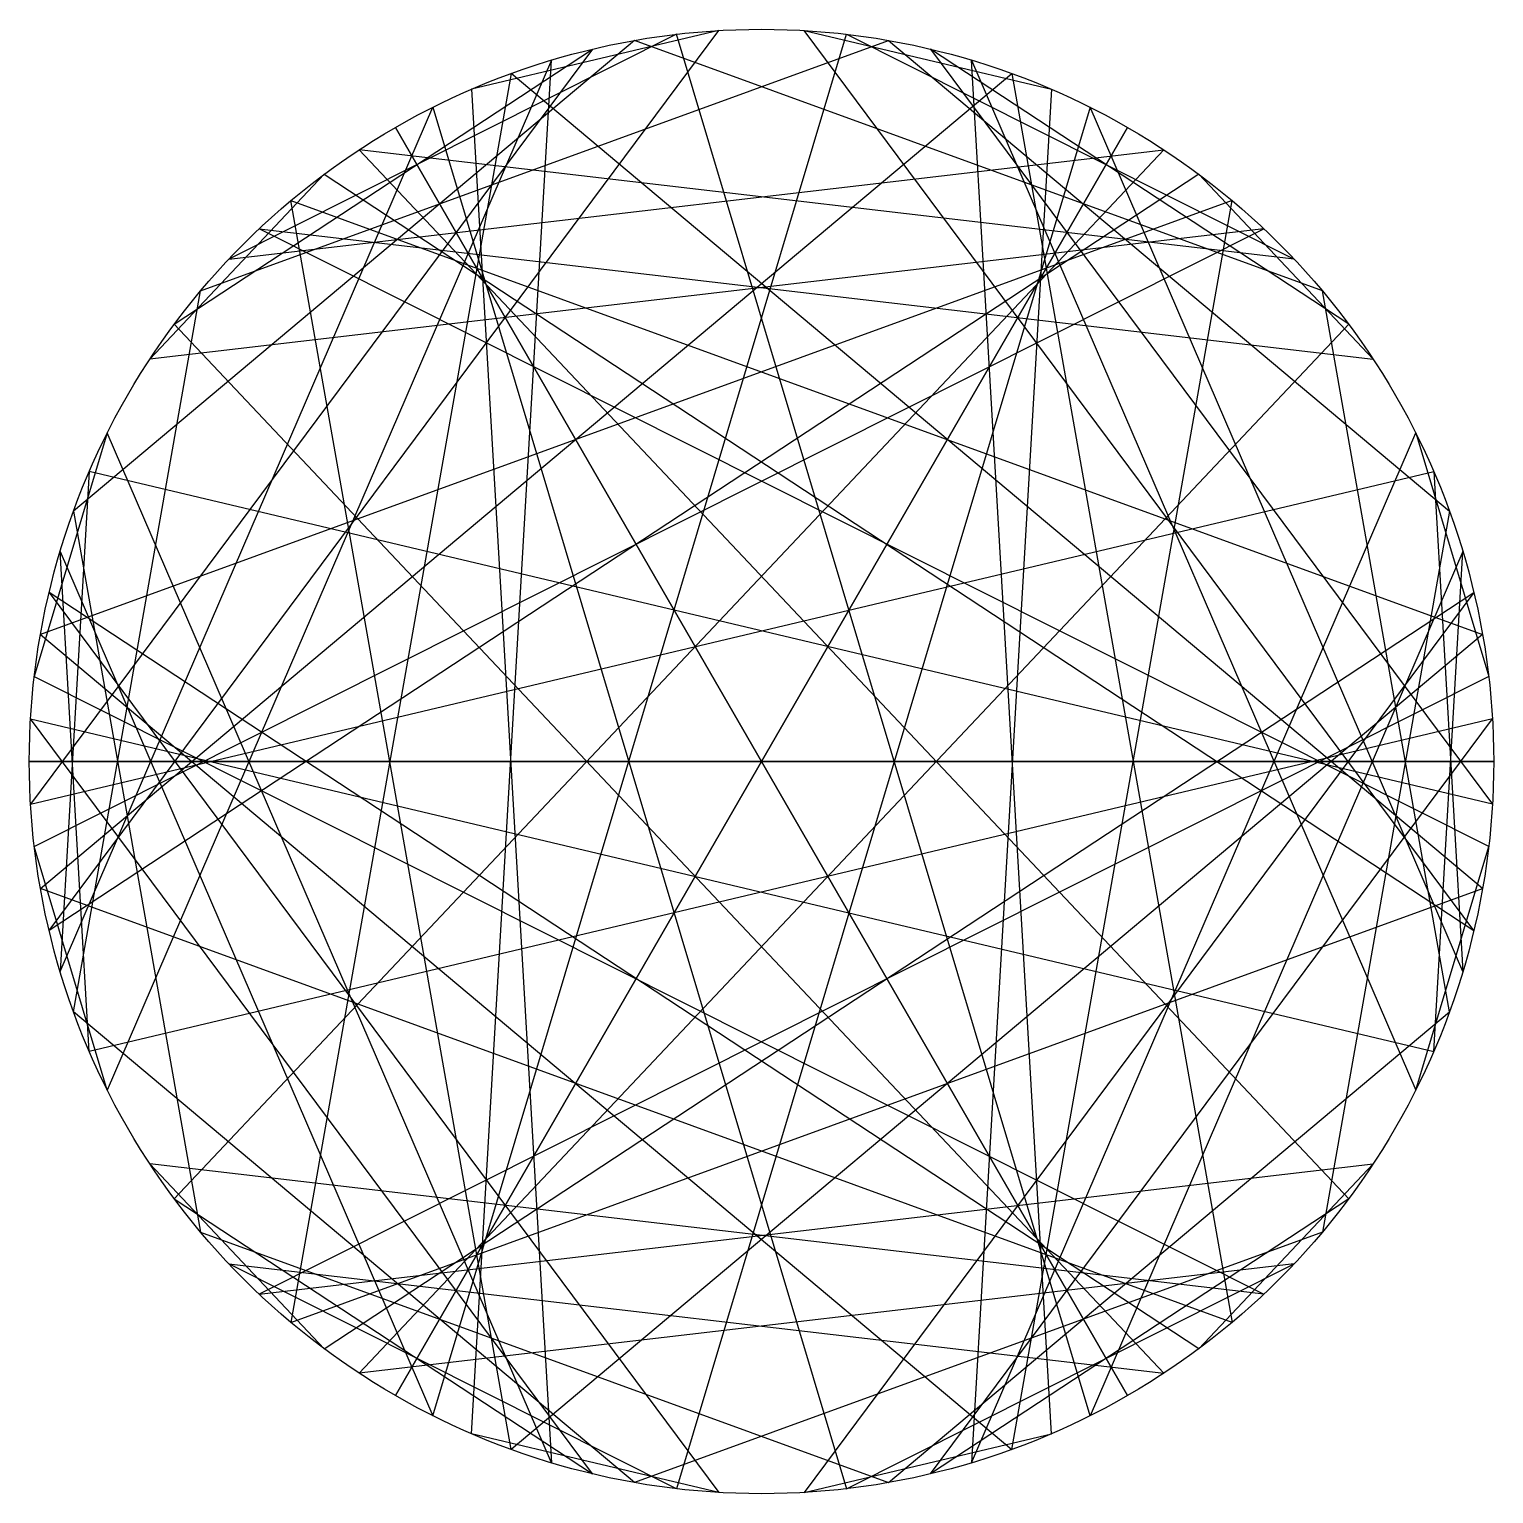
# Model space of a CAD drawing. Header units: inches. Extents: x 0 to 12, y 0 to 12.
import ezdxf

# ---------------------------------------------------------------- set-up
doc = ezdxf.new("R2010")
doc.units = ezdxf.units.IN
doc.header["$MEASUREMENT"] = 0
doc.layers.add('CUT', color=7, linetype='CONTINUOUS')

msp = doc.modelspace()

# ---------------------------------------------------------------- linework, layer by layer
at = {"layer": 'CUT'}
msp.add_lwpolyline([(6, 12), (6.1047, 11.9991), (6.2094, 11.9963), (6.314, 11.9918), (6.4185, 11.9854), (6.5229, 11.9772), (6.6272, 11.9671), (6.7312, 11.9553), (6.835, 11.9416), (6.9386, 11.9261), (7.0419, 11.9088), (7.1449, 11.8898), (7.2475, 11.8689), (7.3497, 11.8462), (7.4515, 11.8218), (7.5529, 11.7956), (7.6538, 11.7676), (7.7542, 11.7378), (7.8541, 11.7063), (7.9534, 11.6731), (8.0521, 11.6382), (8.1502, 11.6015), (8.2476, 11.5631), (8.3444, 11.523), (8.4404, 11.4813), (8.5357, 11.4378), (8.6302, 11.3928), (8.7239, 11.346), (8.8168, 11.2977), (8.9089, 11.2477), (9, 11.1962), (9.0902, 11.143), (9.1795, 11.0883), (9.2678, 11.032), (9.3552, 10.9742), (9.4415, 10.9149), (9.5267, 10.8541), (9.6109, 10.7918), (9.694, 10.7281), (9.7759, 10.6629), (9.8567, 10.5963), (9.9364, 10.5283), (10.0148, 10.4589), (10.092, 10.3881), (10.168, 10.316), (10.2426, 10.2426), (10.316, 10.168), (10.3881, 10.092), (10.4589, 10.0148), (10.5283, 9.9364), (10.5963, 9.8567), (10.6629, 9.7759), (10.7281, 9.694), (10.7918, 9.6109), (10.8541, 9.5267), (10.9149, 9.4415), (10.9742, 9.3552), (11.032, 9.2678), (11.0883, 9.1795), (11.143, 9.0902), (11.1962, 9), (11.2477, 8.9089), (11.2977, 8.8168), (11.346, 8.7239), (11.3928, 8.6302), (11.4378, 8.5357), (11.4813, 8.4404), (11.523, 8.3444), (11.5631, 8.2476), (11.6015, 8.1502), (11.6382, 8.0521), (11.6731, 7.9534), (11.7063, 7.8541), (11.7378, 7.7542), (11.7676, 7.6538), (11.7956, 7.5529), (11.8218, 7.4515), (11.8462, 7.3497), (11.8689, 7.2475), (11.8898, 7.1449), (11.9088, 7.0419), (11.9261, 6.9386), (11.9416, 6.835), (11.9553, 6.7312), (11.9671, 6.6272), (11.9772, 6.5229), (11.9854, 6.4185), (11.9918, 6.314), (11.9963, 6.2094), (11.9991, 6.1047), (12, 6), (11.9991, 5.8953), (11.9963, 5.7906), (11.9918, 5.686), (11.9854, 5.5815), (11.9772, 5.4771), (11.9671, 5.3728), (11.9553, 5.2688), (11.9416, 5.165), (11.9261, 5.0614), (11.9088, 4.9581), (11.8898, 4.8551), (11.8689, 4.7525), (11.8462, 4.6503), (11.8218, 4.5485), (11.7956, 4.4471), (11.7676, 4.3462), (11.7378, 4.2458), (11.7063, 4.1459), (11.6731, 4.0466), (11.6382, 3.9479), (11.6015, 3.8498), (11.5631, 3.7524), (11.523, 3.6556), (11.4813, 3.5596), (11.4378, 3.4643), (11.3928, 3.3698), (11.346, 3.2761), (11.2977, 3.1832), (11.2477, 3.0911), (11.1962, 3), (11.143, 2.9098), (11.0883, 2.8205), (11.032, 2.7322), (10.9742, 2.6448), (10.9149, 2.5585), (10.8541, 2.4733), (10.7918, 2.3891), (10.7281, 2.306), (10.6629, 2.2241), (10.5963, 2.1433), (10.5283, 2.0636), (10.4589, 1.9852), (10.3881, 1.908), (10.316, 1.832), (10.2426, 1.7574), (10.168, 1.684), (10.092, 1.6119), (10.0148, 1.5411), (9.9364, 1.4717), (9.8567, 1.4037), (9.7759, 1.3371), (9.694, 1.2719), (9.6109, 1.2082), (9.5267, 1.1459), (9.4415, 1.0851), (9.3552, 1.0258), (9.2678, 0.968), (9.1795, 0.9117), (9.0902, 0.857), (9, 0.8038), (8.9089, 0.7523), (8.8168, 0.7023), (8.7239, 0.654), (8.6302, 0.6072), (8.5357, 0.5622), (8.4404, 0.5187), (8.3444, 0.477), (8.2476, 0.4369), (8.1502, 0.3985), (8.0521, 0.3618), (7.9534, 0.3269), (7.8541, 0.2937), (7.7542, 0.2622), (7.6538, 0.2324), (7.5529, 0.2044), (7.4515, 0.1782), (7.3497, 0.1538), (7.2475, 0.1311), (7.1449, 0.1102), (7.0419, 0.0912), (6.9386, 0.0739), (6.835, 0.0584), (6.7312, 0.0447), (6.6272, 0.0329), (6.5229, 0.0228), (6.4185, 0.0146), (6.314, 0.0082), (6.2094, 0.0037), (6.1047, 0.0009), (6, 0), (5.8953, 0.0009), (5.7906, 0.0037), (5.686, 0.0082), (5.5815, 0.0146), (5.4771, 0.0228), (5.3728, 0.0329), (5.2688, 0.0447), (5.165, 0.0584), (5.0614, 0.0739), (4.9581, 0.0912), (4.8551, 0.1102), (4.7525, 0.1311), (4.6503, 0.1538), (4.5485, 0.1782), (4.4471, 0.2044), (4.3462, 0.2324), (4.2458, 0.2622), (4.1459, 0.2937), (4.0466, 0.3269), (3.9479, 0.3618), (3.8498, 0.3985), (3.7524, 0.4369), (3.6556, 0.477), (3.5596, 0.5187), (3.4643, 0.5622), (3.3698, 0.6072), (3.2761, 0.654), (3.1832, 0.7023), (3.0911, 0.7523), (3, 0.8038), (2.9098, 0.857), (2.8205, 0.9117), (2.7322, 0.968), (2.6448, 1.0258), (2.5585, 1.0851), (2.4733, 1.1459), (2.3891, 1.2082), (2.306, 1.2719), (2.2241, 1.3371), (2.1433, 1.4037), (2.0636, 1.4717), (1.9852, 1.5411), (1.908, 1.6119), (1.832, 1.684), (1.7574, 1.7574), (1.684, 1.832), (1.6119, 1.908), (1.5411, 1.9852), (1.4717, 2.0636), (1.4037, 2.1433), (1.3371, 2.2241), (1.2719, 2.306), (1.2082, 2.3891), (1.1459, 2.4733), (1.0851, 2.5585), (1.0258, 2.6448), (0.968, 2.7322), (0.9117, 2.8205), (0.857, 2.9098), (0.8038, 3), (0.7523, 3.0911), (0.7023, 3.1832), (0.654, 3.2761), (0.6072, 3.3698), (0.5622, 3.4643), (0.5187, 3.5596), (0.477, 3.6556), (0.4369, 3.7524), (0.3985, 3.8498), (0.3618, 3.9479), (0.3269, 4.0466), (0.2937, 4.1459), (0.2622, 4.2458), (0.2324, 4.3462), (0.2044, 4.4471), (0.1782, 4.5485), (0.1538, 4.6503), (0.1311, 4.7525), (0.1102, 4.8551), (0.0912, 4.9581), (0.0739, 5.0614), (0.0584, 5.165), (0.0447, 5.2688), (0.0329, 5.3728), (0.0228, 5.4771), (0.0146, 5.5815), (0.0082, 5.686), (0.0037, 5.7906), (0.0009, 5.8953), (0, 6), (0.0009, 6.1047), (0.0037, 6.2094), (0.0082, 6.314), (0.0146, 6.4185), (0.0228, 6.5229), (0.0329, 6.6272), (0.0447, 6.7312), (0.0584, 6.835), (0.0739, 6.9386), (0.0912, 7.0419), (0.1102, 7.1449), (0.1311, 7.2475), (0.1538, 7.3497), (0.1782, 7.4515), (0.2044, 7.5529), (0.2324, 7.6538), (0.2622, 7.7542), (0.2937, 7.8541), (0.3269, 7.9534), (0.3618, 8.0521), (0.3985, 8.1502), (0.4369, 8.2476), (0.477, 8.3444), (0.5187, 8.4404), (0.5622, 8.5357), (0.6072, 8.6302), (0.654, 8.7239), (0.7023, 8.8168), (0.7523, 8.9089), (0.8038, 9), (0.857, 9.0902), (0.9117, 9.1795), (0.968, 9.2678), (1.0258, 9.3552), (1.0851, 9.4415), (1.1459, 9.5267), (1.2082, 9.6109), (1.2719, 9.694), (1.3371, 9.7759), (1.4037, 9.8567), (1.4717, 9.9364), (1.5411, 10.0148), (1.6119, 10.092), (1.684, 10.168), (1.7574, 10.2426), (1.832, 10.316), (1.908, 10.3881), (1.9852, 10.4589), (2.0636, 10.5283), (2.1433, 10.5963), (2.2241, 10.6629), (2.306, 10.7281), (2.3891, 10.7918), (2.4733, 10.8541), (2.5585, 10.9149), (2.6448, 10.9742), (2.7322, 11.032), (2.8205, 11.0883), (2.9098, 11.143), (3, 11.1962), (3.0911, 11.2477), (3.1832, 11.2977), (3.2761, 11.346), (3.3698, 11.3928), (3.4643, 11.4378), (3.5596, 11.4813), (3.6556, 11.523), (3.7524, 11.5631), (3.8498, 11.6015), (3.9479, 11.6382), (4.0466, 11.6731), (4.1459, 11.7063), (4.2458, 11.7378), (4.3462, 11.7676), (4.4471, 11.7956), (4.5485, 11.8218), (4.6503, 11.8462), (4.7525, 11.8689), (4.8551, 11.8898), (4.9581, 11.9088), (5.0614, 11.9261), (5.165, 11.9416), (5.2688, 11.9553), (5.3728, 11.9671), (5.4771, 11.9772), (5.5815, 11.9854), (5.686, 11.9918), (5.7906, 11.9963), (5.8953, 11.9991)], close=True, dxfattribs=at)
for points in [[(0.1617, 4.6163), (5.6511, 11.9898)], [(4.9581, 11.9088), (0.3618, 8.0521)], [(1.4037, 9.8567), (7.0419, 11.9088)], [(5.3034, 11.9594), (1.6358, 10.1174)], [(3.3072, 0.6382), (6.6966, 11.9594)], [(5.6511, 11.9898), (3.6235, 11.5093)], [(10.5963, 9.8567), (4.9581, 11.9088)], [(8.6928, 0.6382), (5.3034, 11.9594)], [(6.3489, 11.9898), (8.3765, 11.5093)], [(11.8383, 4.6163), (6.3489, 11.9898)], [(6.6966, 11.9594), (10.3642, 10.1174)], [(7.0419, 11.9088), (11.6382, 8.0521)], [(4.6163, 11.8383), (0.0102, 5.6511)], [(1.1873, 9.583), (4.6163, 11.8383)], [(7.3837, 11.8383), (11.9898, 5.6511)], [(10.8127, 9.583), (7.3837, 11.8383)], [(4.2792, 11.7479), (0.6382, 3.3072)], [(3.6235, 0.4907), (4.2792, 11.7479)], [(7.7208, 11.7479), (11.3618, 3.3072)], [(8.3765, 0.4907), (7.7208, 11.7479)], [(0.0912, 4.9581), (8.0521, 11.6382)], [(3.9479, 11.6382), (2.1433, 1.4037)], [(11.9088, 4.9581), (3.9479, 11.6382)], [(8.0521, 11.6382), (9.8567, 1.4037)], [(3.6235, 11.5093), (4.2792, 0.2521)], [(8.3765, 11.5093), (7.7208, 0.2521)], [(0.2521, 4.2792), (3.3072, 11.3618)], [(3.3072, 11.3618), (6.6966, 0.0406)], [(8.6928, 11.3618), (5.3034, 0.0406)], [(11.7479, 4.2792), (8.6928, 11.3618)], [(9, 11.1962), (3, 0.8038)], [(9, 0.8038), (3, 11.1962)], [(3, 0.8038), (9, 11.1962)], [(3, 11.1962), (9, 0.8038)], [(9.2971, 11.0129), (1.1873, 2.417)], [(1.6358, 10.1174), (9.2971, 11.0129)], [(10.3642, 10.1174), (2.7029, 11.0129)], [(2.7029, 11.0129), (10.8127, 2.417)], [(9.583, 10.8127), (0.1617, 4.6163)], [(0.9871, 9.2971), (2.417, 10.8127)], [(2.417, 10.8127), (11.8383, 4.6163)], [(11.0129, 9.2971), (9.583, 10.8127)], [(9.8567, 10.5963), (0.0912, 7.0419)], [(3.9479, 0.3618), (2.1433, 10.5963)], [(2.1433, 10.5963), (11.9088, 7.0419)], [(8.0521, 0.3618), (9.8567, 10.5963)], [(0.0406, 5.3034), (10.1174, 10.3642)], [(10.1174, 10.3642), (0.9871, 9.2971)], [(11.9594, 5.3034), (1.8826, 10.3642)], [(1.8826, 10.3642), (11.0129, 9.2971)], [(0.3618, 3.9479), (1.4037, 9.8567)], [(11.6382, 3.9479), (10.5963, 9.8567)], [(9.2971, 0.9871), (1.1873, 9.583)], [(2.7029, 0.9871), (10.8127, 9.583)], [(0.6382, 8.6928), (0.0406, 6.6966)], [(4.2792, 0.2521), (0.6382, 8.6928)], [(7.7208, 0.2521), (11.3618, 8.6928)], [(11.3618, 8.6928), (11.9594, 6.6966)], [(0.0102, 5.6511), (11.5093, 8.3765)], [(0.4907, 8.3765), (0.2521, 4.2792)], [(11.9898, 5.6511), (0.4907, 8.3765)], [(11.5093, 8.3765), (11.7479, 4.2792)], [(0.3618, 8.0521), (1.4037, 2.1433)], [(11.6382, 8.0521), (10.5963, 2.1433)], [(0.4907, 3.6235), (0.2521, 7.7208)], [(0.2521, 7.7208), (3.3072, 0.6382)], [(11.7479, 7.7208), (8.6928, 0.6382)], [(11.5093, 3.6235), (11.7479, 7.7208)], [(9.583, 1.1873), (0.1617, 7.3837)], [(0.1617, 7.3837), (5.6511, 0.0102)], [(2.417, 1.1873), (11.8383, 7.3837)], [(11.8383, 7.3837), (6.3489, 0.0102)], [(0.0912, 7.0419), (8.0521, 0.3618)], [(11.9088, 7.0419), (3.9479, 0.3618)], [(0.0406, 6.6966), (10.1174, 1.6358)], [(11.9594, 6.6966), (1.8826, 1.6358)], [(4.6163, 0.1617), (0.0102, 6.3489)], [(0.0102, 6.3489), (11.5093, 3.6235)], [(11.9898, 6.3489), (0.4907, 3.6235)], [(7.3837, 0.1617), (11.9898, 6.3489)], [(12, 6), (0, 6)], [(0, 6), (12, 6)], [(0.6382, 3.3072), (0.0406, 5.3034)], [(11.3618, 3.3072), (11.9594, 5.3034)], [(9.8567, 1.4037), (0.0912, 4.9581)], [(2.1433, 1.4037), (11.9088, 4.9581)], [(4.9581, 0.0912), (0.3618, 3.9479)], [(7.0419, 0.0912), (11.6382, 3.9479)], [(10.1174, 1.6358), (0.9871, 2.7029)], [(0.9871, 2.7029), (2.417, 1.1873)], [(1.8826, 1.6358), (11.0129, 2.7029)], [(11.0129, 2.7029), (9.583, 1.1873)], [(1.1873, 2.417), (4.6163, 0.1617)], [(10.8127, 2.417), (7.3837, 0.1617)], [(1.4037, 2.1433), (7.0419, 0.0912)], [(10.5963, 2.1433), (4.9581, 0.0912)], [(5.3034, 0.0406), (1.6358, 1.8826)], [(1.6358, 1.8826), (9.2971, 0.9871)], [(10.3642, 1.8826), (2.7029, 0.9871)], [(6.6966, 0.0406), (10.3642, 1.8826)], [(5.6511, 0.0102), (3.6235, 0.4907)], [(6.3489, 0.0102), (8.3765, 0.4907)]]:
    msp.add_lwpolyline(points, dxfattribs=at)

doc.saveas('drawing.dxf')
